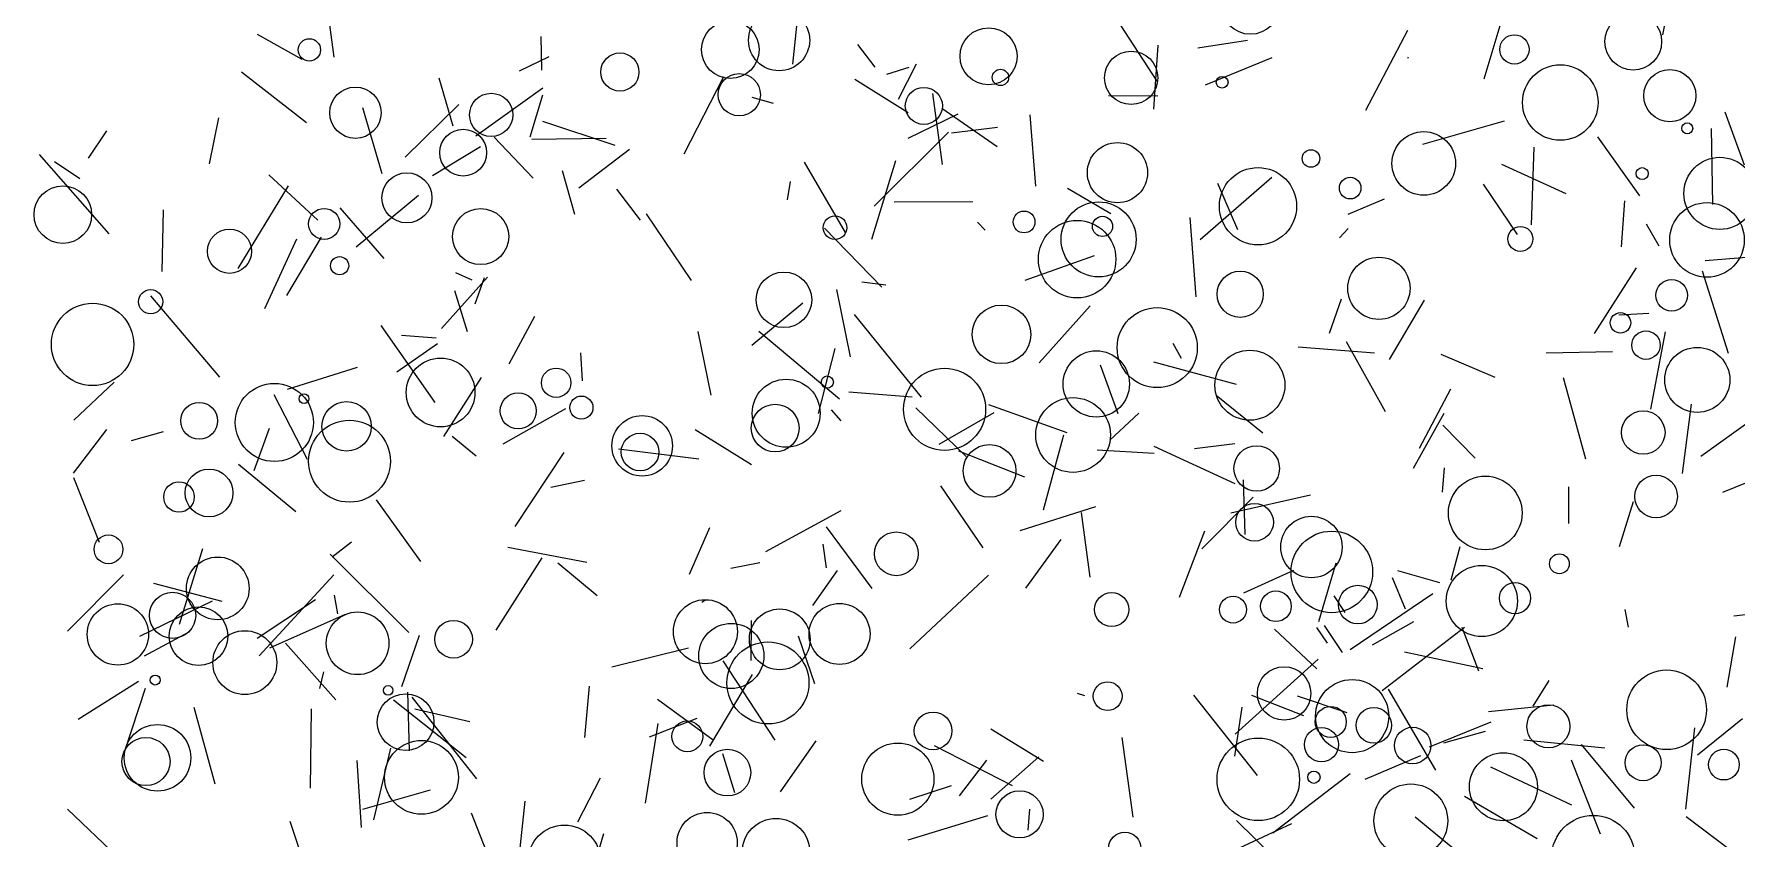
# Model space of a CAD drawing. Header units: millimetres. Extents: x -15 to 2017, y -16 to 2019.
# Drawn here: x -6.6 to 402.2, y 592.2 to 785.3 of the extents above; entities that cross this region are included whole.
import ezdxf

# ---------------------------------------------------------------- set-up
doc = ezdxf.new("R2010")
doc.units = ezdxf.units.MM

msp = doc.modelspace()

# ---------------------------------------------------------------- linework, layer by layer
at = {"color": 59}
msp.add_line((62.87, 798.6), (65.37, 779.77), dxfattribs=at)
at = {"color": 218}
for p, q in [((175.53, 778.11), (177.51, 797.27)), ((361.15, 747.01), (345.73, 754.03))]:
    msp.add_line(p, q, dxfattribs=at)
at = {"color": 53}
for p, q in [((384.39, 785.11), (386.85, 797.78)), ((297.1, 581.82), (282.02, 596.62))]:
    msp.add_line(p, q, dxfattribs=at)
at = {"color": 165}
for p, q in [((341.53, 774.56), (347.24, 793.82)), ((83.03, 627.39), (83.4, 613.31)), ((156.43, 615.85), (143.04, 625.62))]:
    msp.add_line(p, q, dxfattribs=at)
at = {"color": 148}
for p, q in [((253.07, 789.13), (262.92, 773.99)), ((399.27, 766.66), (403.93, 753.91)), ((344.18, 702.88), (331.19, 708.42)), ((354.25, 592.22), (336.81, 602.33))]:
    msp.add_line(p, q, dxfattribs=at)
at = {"color": 68}
for p, q in [((46.91, 785.3), (57.68, 779.28)), ((213.64, 761.64), (224.69, 762.99))]:
    msp.add_line(p, q, dxfattribs=at)
at = {"color": 86}
for p, q in [((323.12, 786.16), (313.01, 766.95)), ((65.81, 625.57), (53.71, 639.14)), ((74.93, 596.78), (79.04, 613.92))]:
    msp.add_line(p, q, dxfattribs=at)
at = {"color": 146}
for p, q in [((115.31, 776.63), (115.1, 784.76)), ((306.81, 736.44), (308.88, 738.64)), ((392.69, 612.34), (403.5, 621.03))]:
    msp.add_line(p, q, dxfattribs=at)
at = {"color": 253}
msp.add_line((195.34, 777.36), (191.18, 782.8), dxfattribs=at)
at = {"color": 155}
for p, q in [((263.15, 782.63), (262.16, 767.3)), ((284.1, 665.24), (283.75, 678.36)), ((230.15, 666.21), (248.25, 671.95))]:
    msp.add_line(p, q, dxfattribs=at)
at = {"color": 246}
msp.add_line((272.76, 781.99), (284.66, 783.81), dxfattribs=at)
at = {"color": 83}
msp.add_line((117, 779.88), (109.81, 776.39), dxfattribs=at)
at = {"color": 206}
for p, q in [((198.09, 775.72), (203.43, 777.37)), ((234.68, 706.44), (246.88, 720.1)), ((333.44, 700.13), (325.88, 685.85))]:
    msp.add_line(p, q, dxfattribs=at)
at = {"color": 223}
msp.add_line((200.91, 769.72), (205.2, 778.19), dxfattribs=at)
at = {"color": 71}
msp.add_line((290.52, 779.6), (274.53, 773.01), dxfattribs=at)
at = {"color": 81}
for p, q in [((323.22, 779.75), (323.11, 779.41)), ((329.22, 651.01), (309.33, 637.56))]:
    msp.add_line(p, q, dxfattribs=at)
at = {"color": 222}
msp.add_line((58.82, 763.99), (43.19, 776.17), dxfattribs=at)
at = {"color": 176}
msp.add_line((93.96, 763.17), (90.62, 774.69), dxfattribs=at)
at = {"color": 112}
msp.add_line((158.86, 775.06), (149.4, 756.47), dxfattribs=at)
at = {"color": 70}
msp.add_line((203.25, 766.42), (190.41, 774.4), dxfattribs=at)
at = {"color": 93}
for p, q in [((99.4, 760.86), (115.53, 772.42)), ((186.01, 724.01), (189.31, 707.87)), ((203.25, 591.94), (222.34, 597.78))]:
    msp.add_line(p, q, dxfattribs=at)
at = {"color": 123}
msp.add_line((115.41, 770.67), (112.37, 760.54), dxfattribs=at)
at = {"color": 201}
msp.add_line((165.69, 770.14), (170.79, 768.76), dxfattribs=at)
at = {"color": 162}
for p, q in [((211.43, 754.03), (209.18, 771.05)), ((266.74, 711.13), (268.8, 707.52)), ((97.14, 611.65), (79.7, 625.46))]:
    msp.add_line(p, q, dxfattribs=at)
at = {"color": 161}
msp.add_line((263.19, 770.41), (251.34, 770.49), dxfattribs=at)
at = {"color": 98}
for p, q in [((37.7, 765.18), (35.46, 754.15)), ((70.89, 610.96), (71.93, 594.93))]:
    msp.add_line(p, q, dxfattribs=at)
at = {"color": 239}
for p, q in [((72.26, 767.66), (76.9, 751.81)), ((190.24, 718.02), (206.32, 698.17))]:
    msp.add_line(p, q, dxfattribs=at)
at = {"color": 69}
for p, q in [((95.38, 768.44), (82.47, 755.79)), ((212.94, 761.74), (195.06, 744)), ((401.46, 645.72), (413.31, 647.08)), ((245.66, 626.52), (243.91, 627.08))]:
    msp.add_line(p, q, dxfattribs=at)
at = {"color": 230}
msp.add_line((215.12, 766.09), (203.11, 760.21), dxfattribs=at)
at = {"color": 185}
for p, q in [((211.32, 767.49), (224.6, 758.33)), ((361.84, 667.86), (361.82, 676.66))]:
    msp.add_line(p, q, dxfattribs=at)
at = {"color": 58}
for p, q in [((233.84, 748.81), (232.52, 765.89)), ((112.86, 760.07), (130.73, 760.29)), ((54.21, 700.12), (71, 705.35)), ((331.6, 691.46), (339.36, 683.56)), ((10.8, 690.4), (2.77, 679.91))]:
    msp.add_line(p, q, dxfattribs=at)
at = {"color": 143}
for p, q in [((326.8, 758.91), (346.39, 764.51)), ((262.24, 686.42), (281.66, 677.43))]:
    msp.add_line(p, q, dxfattribs=at)
at = {"color": 113}
for p, q in [((10.76, 762.06), (6.38, 755.56)), ((54.35, 748.92), (42.31, 729.09)), ((271.97, 685.88), (281.68, 687.04))]:
    msp.add_line(p, q, dxfattribs=at)
at = {"color": 55}
msp.add_line((113.23, 750.75), (103.8, 760.57), dxfattribs=at)
at = {"color": 82}
msp.add_line((132.92, 758.55), (115.55, 764.29), dxfattribs=at)
at = {"color": 207}
for p, q in [((368.72, 760.65), (378.76, 746.5)), ((383.53, 734.44), (380.44, 739.69)), ((2.91, 692.63), (12.59, 701.79))]:
    msp.add_line(p, q, dxfattribs=at)
at = {"color": 187}
for p, q in [((395.98, 762.65), (396.28, 744.4)), ((203.62, 637.8), (222.53, 655.45)), ((281.75, 617.3), (301.62, 635.3)), ((98, 620.25), (84.81, 623.33))]:
    msp.add_line(p, q, dxfattribs=at)
at = {"color": 94}
for p, q in [((11.45, 737.4), (-5.33, 756.4)), ((125.02, 702.11), (124.64, 708.79)), ((262.16, 706.64), (281.94, 701.28)), ((254.49, 616.48), (257.13, 597.35))]:
    msp.add_line(p, q, dxfattribs=at)
at = {"color": 195}
msp.add_line((100.57, 758.21), (89.04, 751.28), dxfattribs=at)
at = {"color": 151}
for p, q in [((136.33, 757.61), (124.16, 748.35)), ((31.74, 623.77), (36.77, 605.38))]:
    msp.add_line(p, q, dxfattribs=at)
at = {"color": 47}
for p, q in [((352.88, 739.56), (353.54, 758.15)), ((120.17, 752.56), (123.09, 742.06)), ((341.27, 749.3), (349.43, 737.22)), ((88.5, 603.88), (72.21, 599.24))]:
    msp.add_line(p, q, dxfattribs=at)
at = {"color": 141}
msp.add_line((4.38, 750.6), (-1.7, 754.61), dxfattribs=at)
at = {"color": 156}
msp.add_line((188.22, 737.73), (178.37, 754.6), dxfattribs=at)
at = {"color": 190}
msp.add_line((194.47, 736.1), (200.3, 754.94), dxfattribs=at)
at = {"color": 136}
for p, q in [((49.74, 751.51), (61.53, 740.68)), ((38, 702.99), (21.45, 722.48))]:
    msp.add_line(p, q, dxfattribs=at)
at = {"color": 36}
for p, q in [((133.24, 748.11), (138.89, 740.63)), ((46.92, 640.34), (60.94, 649.64))]:
    msp.add_line(p, q, dxfattribs=at)
at = {"color": 9}
for p, q in [((174.26, 745.53), (174.96, 749.89)), ((335.64, 662.27), (333.47, 654.29))]:
    msp.add_line(p, q, dxfattribs=at)
at = {"color": 35}
msp.add_line((241.51, 748.29), (251.91, 742.29), dxfattribs=at)
at = {"color": 212}
msp.add_line((290.53, 750.89), (273.34, 735.92), dxfattribs=at)
at = {"color": 221}
for p, q in [((277.49, 749.54), (282.32, 738.42)), ((407.7, 584.15), (389.99, 597.46))]:
    msp.add_line(p, q, dxfattribs=at)
at = {"color": 144}
for p, q in [((85.71, 746.61), (70.68, 734.17)), ((24.38, 689.84), (16.7, 687.66))]:
    msp.add_line(p, q, dxfattribs=at)
at = {"color": 245}
for p, q in [((199.83, 745.02), (218.73, 745.15)), ((160.63, 657.13), (167.6, 658.48))]:
    msp.add_line(p, q, dxfattribs=at)
at = {"color": 87}
msp.add_line((317.49, 745.7), (308.81, 742.05), dxfattribs=at)
at = {"color": 4}
for p, q in [((375.17, 745.28), (374.38, 734.29)), ((172.56, 603.44), (181.1, 615.67))]:
    msp.add_line(p, q, dxfattribs=at)
at = {"color": 133}
msp.add_line((24.13, 728.32), (24.48, 743.13), dxfattribs=at)
at = {"color": 21}
for p, q in [((66.82, 743.61), (77.32, 731.49)), ((341.19, 633), (322.38, 636.99))]:
    msp.add_line(p, q, dxfattribs=at)
at = {"color": 227}
msp.add_line((140.3, 742.2), (151.11, 726.21), dxfattribs=at)
at = {"color": 62}
msp.add_line((219.89, 740.15), (221.69, 738.29), dxfattribs=at)
at = {"color": 147}
for p, q in [((272.38, 722.23), (270.93, 741.27)), ((28.32, 643.74), (33.93, 661.87)), ((232.33, 599.33), (231.99, 594.28))]:
    msp.add_line(p, q, dxfattribs=at)
at = {"color": 142}
for p, q in [((56.36, 736.12), (48.7, 719.38)), ((107.11, 662.19), (126.09, 658.56))]:
    msp.add_line(p, q, dxfattribs=at)
at = {"color": 152}
msp.add_line((62.31, 736.6), (53.95, 722.61), dxfattribs=at)
at = {"color": 164}
for p, q in [((196.92, 724.56), (183.12, 738.72)), ((186.73, 697.7), (167.37, 713.9))]:
    msp.add_line(p, q, dxfattribs=at)
at = {"color": 205}
msp.add_line((231.29, 726.28), (247.94, 732.19), dxfattribs=at)
at = {"color": 106}
msp.add_line((394.59, 731), (404.45, 731.8), dxfattribs=at)
at = {"color": 121}
msp.add_line((94.59, 728.07), (98.51, 726.32), dxfattribs=at)
at = {"color": 109}
for p, q in [((378, 729.18), (367.93, 713.49)), ((249.32, 705.91), (253.54, 694.23))]:
    msp.add_line(p, q, dxfattribs=at)
at = {"color": 64}
for p, q in [((393.83, 728.52), (400.08, 708.76)), ((389.93, 599.34), (392.1, 618.83))]:
    msp.add_line(p, q, dxfattribs=at)
at = {"color": 184}
msp.add_line((102.23, 726.95), (91.16, 714.65), dxfattribs=at)
at = {"color": 226}
for p, q in [((97.42, 713.85), (94.39, 723.73)), ((331.85, 694.25), (324.43, 681.08))]:
    msp.add_line(p, q, dxfattribs=at)
at = {"color": 236}
for p, q in [((99.24, 720.61), (101.49, 726.92)), ((49.79, 690.64), (46.13, 680.49))]:
    msp.add_line(p, q, dxfattribs=at)
at = {"color": 3}
msp.add_line((197.84, 725.02), (192.14, 725.78), dxfattribs=at)
at = {"color": 140}
msp.add_line((177.91, 720.76), (165.72, 710.61), dxfattribs=at)
at = {"color": 170}
for p, q in [((307.18, 721.66), (304.28, 713.44)), ((183.66, 657.25), (182.84, 662.91)), ((165.53, 644.6), (165.46, 635.01))]:
    msp.add_line(p, q, dxfattribs=at)
at = {"color": 97}
for p, q in [((327.1, 721.43), (318.67, 707.21)), ((75.49, 673.53), (86.15, 658.77))]:
    msp.add_line(p, q, dxfattribs=at)
at = {"color": 179}
for p, q in [((107.41, 706.2), (113.63, 717.63)), ((223.78, 694.43), (210.6, 686.81)), ((318.43, 628.09), (329.85, 608.66))]:
    msp.add_line(p, q, dxfattribs=at)
at = {"color": 31}
for p, q in [((373.83, 717.91), (381.01, 718.37)), ((130.12, 593.37), (126.55, 581.4))]:
    msp.add_line(p, q, dxfattribs=at)
at = {"color": 18}
msp.add_line((76.6, 715.35), (89.56, 696.89), dxfattribs=at)
at = {"color": 127}
msp.add_line((81.58, 713.04), (89.94, 712.45), dxfattribs=at)
at = {"color": 171}
msp.add_line((152.75, 713.93), (155.82, 698.64), dxfattribs=at)
at = {"color": 211}
for p, q in [((317.82, 694.66), (308.44, 711.45)), ((240.52, 689.02), (235.65, 671.09))]:
    msp.add_line(p, q, dxfattribs=at)
at = {"color": 6}
for p, q in [((381.48, 695.27), (385.02, 713.88)), ((251.66, 687.83), (258.59, 694.35))]:
    msp.add_line(p, q, dxfattribs=at)
at = {"color": 145}
msp.add_line((90.27, 710.97), (80.49, 704.2), dxfattribs=at)
at = {"color": 255}
msp.add_line((185.64, 709.87), (181.63, 694.25), dxfattribs=at)
at = {"color": 111}
msp.add_line((296.84, 710.29), (315.15, 708.81), dxfattribs=at)
at = {"color": 22}
for p, q in [((372.32, 709.06), (356.37, 708.75)), ((59.05, 683.25), (51.04, 698.76))]:
    msp.add_line(p, q, dxfattribs=at)
at = {"color": 177}
for p, q in [((91.75, 688.74), (100.78, 702.87)), ((61.98, 628.29), (62.91, 632.23)), ((158.68, 612.66), (161.53, 603.27)), ((234.61, 611.87), (223.1, 601.69)), ((343.04, 609.49), (362.49, 600.32))]:
    msp.add_line(p, q, dxfattribs=at)
at = {"color": 166}
msp.add_line((189.01, 699.49), (204.22, 698.22), dxfattribs=at)
at = {"color": 182}
msp.add_line((365.9, 683.3), (360.57, 702.85), dxfattribs=at)
at = {"color": 75}
msp.add_line((106, 686.96), (121.04, 695.42), dxfattribs=at)
at = {"color": 198}
msp.add_line((184.73, 695.1), (187.06, 692.51), dxfattribs=at)
at = {"color": 30}
msp.add_line((205.08, 695.59), (217.15, 683.95), dxfattribs=at)
at = {"color": 150}
msp.add_line((241.43, 689.6), (222.6, 696.36), dxfattribs=at)
at = {"color": 178}
msp.add_line((277.13, 698.67), (288.39, 689.58), dxfattribs=at)
at = {"color": 92}
msp.add_line((391.19, 696.47), (389.04, 679.88), dxfattribs=at)
at = {"color": 238}
msp.add_line((393.5, 684.01), (406.26, 693.11), dxfattribs=at)
at = {"color": 135}
msp.add_line((93.77, 688.83), (99.5, 684.08), dxfattribs=at)
at = {"color": 160}
for p, q in [((165.58, 681.9), (152.08, 690.34)), ((150.77, 655.71), (155.6, 666.9))]:
    msp.add_line(p, q, dxfattribs=at)
at = {"color": 199}
for p, q in [((108.87, 667.18), (120.63, 684.92)), ((244.79, 670.46), (246.83, 654.99))]:
    msp.add_line(p, q, dxfattribs=at)
at = {"color": 104}
for p, q in [((133.68, 685.75), (153.01, 683.37)), ((1.38, 599.31), (13.48, 587.79))]:
    msp.add_line(p, q, dxfattribs=at)
at = {"color": 61}
msp.add_line((215.33, 685.33), (231.13, 679.09), dxfattribs=at)
at = {"color": 80}
for p, q in [((248.62, 685.53), (262.28, 684.75)), ((1.38, 642.06), (14.85, 655.57))]:
    msp.add_line(p, q, dxfattribs=at)
at = {"color": 200}
msp.add_line((2.87, 678.92), (9, 663.37), dxfattribs=at)
at = {"color": 242}
for p, q in [((56.2, 670.69), (42.44, 682)), ((401.86, 640.63), (399.78, 628.55))]:
    msp.add_line(p, q, dxfattribs=at)
at = {"color": 119}
for p, q in [((331.94, 681.22), (331.39, 675.39)), ((60.7, 578.72), (54.83, 596.34))]:
    msp.add_line(p, q, dxfattribs=at)
at = {"color": 240}
for p, q in [((398.82, 675.37), (414.42, 681.75)), ((59.77, 604.37), (59.95, 623.42))]:
    msp.add_line(p, q, dxfattribs=at)
at = {"color": 49}
msp.add_line((125.51, 678.19), (117.41, 676.48), dxfattribs=at)
at = {"color": 154}
msp.add_line((221.22, 661.99), (211.09, 676.91), dxfattribs=at)
at = {"color": 78}
msp.add_line((299.8, 674.63), (280.67, 670.32), dxfattribs=at)
at = {"color": 51}
msp.add_line((187.07, 670.93), (168.96, 661.07), dxfattribs=at)
at = {"color": 110}
msp.add_line((273.7, 661.79), (286.06, 674.16), dxfattribs=at)
at = {"color": 105}
msp.add_line((373.96, 662.35), (377.38, 673.17), dxfattribs=at)
at = {"color": 2}
for p, q in [((194.56, 652.25), (183.64, 667.07)), ((301.22, 642.89), (303.84, 639.15))]:
    msp.add_line(p, q, dxfattribs=at)
at = {"color": 37}
msp.add_line((64.97, 659.86), (69.59, 663.47), dxfattribs=at)
at = {"color": 126}
msp.add_line((231.44, 652.31), (239.97, 664.04), dxfattribs=at)
at = {"color": 180}
msp.add_line((274.36, 666.03), (268.27, 650.1), dxfattribs=at)
at = {"color": 138}
msp.add_line((83.37, 641.7), (64.49, 660.48), dxfattribs=at)
at = {"color": 233}
for p, q in [((115.3, 659.66), (104.22, 642.24)), ((305.41, 650.51), (308.05, 646.53))]:
    msp.add_line(p, q, dxfattribs=at)
at = {"color": 46}
msp.add_line((119.09, 658.39), (128.6, 650.55), dxfattribs=at)
at = {"color": 15}
msp.add_line((301.83, 644.31), (306, 658.4), dxfattribs=at)
at = {"color": 24}
for p, q in [((65.33, 655.56), (47.4, 636.12)), ((126.63, 628.79), (125.52, 616.52))]:
    msp.add_line(p, q, dxfattribs=at)
at = {"color": 42}
for p, q in [((180.36, 648.15), (186.3, 656.61)), ((336.82, 642.89), (317.05, 627.72))]:
    msp.add_line(p, q, dxfattribs=at)
at = {"color": 13}
for p, q in [((283.84, 651.2), (295.82, 656.66)), ((340.2, 632.42), (336.19, 642.87)), ((342.55, 622.76), (358.24, 624.38))]:
    msp.add_line(p, q, dxfattribs=at)
at = {"color": 196}
for p, q in [((319.4, 654.87), (322.51, 647.38)), ((301.37, 632.98), (291.19, 642.52)), ((281.6, 589.49), (295.31, 595.83))]:
    msp.add_line(p, q, dxfattribs=at)
at = {"color": 38}
for p, q in [((330.83, 653.66), (320.79, 656.54)), ((328.39, 614.29), (343.19, 620.23))]:
    msp.add_line(p, q, dxfattribs=at)
at = {"color": 254}
msp.add_line((22.09, 653.54), (38.49, 649.19), dxfattribs=at)
at = {"color": 149}
msp.add_line((66.33, 646.16), (65.53, 650.7), dxfattribs=at)
at = {"color": 183}
msp.add_line((36.15, 649.22), (18.69, 640.73), dxfattribs=at)
at = {"color": 232}
msp.add_line((68.07, 646.03), (49.94, 637.92), dxfattribs=at)
at = {"color": 231}
for p, q in [((154.4, 649.38), (153.7, 648.92)), ((176.84, 640.89), (180.74, 629.44))]:
    msp.add_line(p, q, dxfattribs=at)
at = {"color": 247}
msp.add_line((375.26, 647.25), (376.1, 642.96), dxfattribs=at)
at = {"color": 249}
msp.add_line((303.1, 643.39), (307.43, 636.91), dxfattribs=at)
at = {"color": 1}
msp.add_line((314.73, 638.76), (324.59, 644.38), dxfattribs=at)
at = {"color": 167}
msp.add_line((30.51, 641.75), (19.82, 635.99), dxfattribs=at)
at = {"color": 186}
msp.add_line((85.82, 640.98), (81.6, 628.68), dxfattribs=at)
at = {"color": 114}
msp.add_line((132.12, 633.46), (150.47, 638.01), dxfattribs=at)
at = {"color": 56}
msp.add_line((158.71, 634.93), (171.19, 615.9), dxfattribs=at)
at = {"color": 235}
msp.add_line((3.95, 620.93), (18.43, 630.02), dxfattribs=at)
at = {"color": 29}
msp.add_line((165.81, 631.66), (155.51, 614.46), dxfattribs=at)
at = {"color": 40}
msp.add_line((353.28, 624.04), (357.13, 630.22), dxfattribs=at)
at = {"color": 229}
msp.add_line((15.2, 613.24), (20.13, 628.35), dxfattribs=at)
at = {"color": 215}
msp.add_line((99.7, 606.58), (84.16, 626.15), dxfattribs=at)
at = {"color": 91}
msp.add_line((287.07, 607.39), (271.78, 626.66), dxfattribs=at)
at = {"color": 194}
msp.add_line((298.2, 621.74), (285.73, 626.58), dxfattribs=at)
at = {"color": 45}
for p, q in [((308.64, 622.39), (296.67, 626.42)), ((98.33, 598.46), (104.55, 582.6))]:
    msp.add_line(p, q, dxfattribs=at)
at = {"color": 124}
for p, q in [((283.35, 623.78), (281.56, 612.06)), ((290.75, 593.59), (309.34, 607.89))]:
    msp.add_line(p, q, dxfattribs=at)
at = {"color": 203}
msp.add_line((140.18, 600.76), (143.18, 619.83), dxfattribs=at)
at = {"color": 163}
msp.add_line((141.16, 616.67), (152.61, 621.18), dxfattribs=at)
at = {"color": 131}
for p, q in [((235.72, 610.76), (223.05, 618.5)), ((362.41, 611.11), (369.39, 593.39))]:
    msp.add_line(p, q, dxfattribs=at)
at = {"color": 74}
for p, q in [((331.85, 615.22), (341.8, 617.99)), ((377.57, 599.56), (364.88, 614.85))]:
    msp.add_line(p, q, dxfattribs=at)
at = {"color": 175}
msp.add_line((209.5, 614.6), (228.21, 605.01), dxfattribs=at)
at = {"color": 132}
msp.add_line((351.04, 615.97), (370.48, 614.06), dxfattribs=at)
at = {"color": 107}
msp.add_line((215.56, 602.52), (222.09, 611.08), dxfattribs=at)
at = {"color": 41}
msp.add_line((312.95, 606.5), (326.29, 612.17), dxfattribs=at)
at = {"color": 116}
msp.add_line((129.27, 606.72), (123.81, 596.15), dxfattribs=at)
at = {"color": 216}
msp.add_line((111.2, 601.23), (109.34, 583.93), dxfattribs=at)
at = {"color": 26}
msp.add_line((213.56, 604.87), (203.51, 601.6), dxfattribs=at)
at = {"color": 79}
msp.add_line((341.66, 583.62), (324.94, 597.37), dxfattribs=at)
at = {"color": 2}
msp.add_circle((285.38, 792.27), 7.01, dxfattribs=at)
at = {"color": 229}
msp.add_circle((172.24, 783.83), 7.34, dxfattribs=at)
at = {"color": 201}
for centre, radius in [((377.29, 783.5), 6.82), ((398.1, 747.08), 8.66)]:
    msp.add_circle(centre, radius, dxfattribs=at)
at = {"color": 108}
msp.add_circle((160.53, 781.57), 6.93, dxfattribs=at)
at = {"color": 212}
msp.add_circle((222.54, 779.97), 6.85, dxfattribs=at)
at = {"color": 83}
msp.add_circle((348.76, 781.63), 3.51, dxfattribs=at)
at = {"color": 16}
for centre, radius in [((59.48, 781.51), 2.68), ((32.85, 640.83), 7.05)]:
    msp.add_circle(centre, radius, dxfattribs=at)
at = {"color": 226}
msp.add_circle((256.76, 774.81), 6.4, dxfattribs=at)
at = {"color": 84}
msp.add_circle((134.02, 776.2), 4.58, dxfattribs=at)
at = {"color": 239}
for centre, radius in [((225.39, 774.9), 1.96), ((304.66, 620.23), 3.73)]:
    msp.add_circle(centre, radius, dxfattribs=at)
at = {"color": 134}
msp.add_circle((359.77, 768.88), 9.07, dxfattribs=at)
at = {"color": 178}
msp.add_circle((386.08, 770.52), 6.26, dxfattribs=at)
at = {"color": 163}
for centre, radius in [((162.67, 770.75), 5.07), ((172.39, 640.06), 7.29)]:
    msp.add_circle(centre, radius, dxfattribs=at)
at = {"color": 6}
for centre, radius in [((278.6, 773.75), 1.41), ((150.22, 616.77), 3.7)]:
    msp.add_circle(centre, radius, dxfattribs=at)
at = {"color": 166}
for centre, radius in [((70.53, 766.44), 6.16), ((13.5, 641.24), 7.36)]:
    msp.add_circle(centre, radius, dxfattribs=at)
at = {"color": 11}
msp.add_circle((103.13, 765.91), 5.19, dxfattribs=at)
at = {"color": 248}
msp.add_circle((206.99, 768.07), 4.45, dxfattribs=at)
at = {"color": 44}
for centre, radius in [((96.39, 756.86), 5.62), ((82.59, 620.19), 6.8)]:
    msp.add_circle(centre, radius, dxfattribs=at)
at = {"color": 59}
msp.add_circle((327, 754.27), 7.63, dxfattribs=at)
at = {"color": 206}
msp.add_circle((390.26, 762.68), 1.32, dxfattribs=at)
at = {"color": 109}
for centre, radius in [((253.47, 752.05), 7.23), ((183.81, 701.8), 1.46)]:
    msp.add_circle(centre, radius, dxfattribs=at)
at = {"color": 106}
for centre, radius in [((299.92, 755.44), 2.11), ((324.32, 614.58), 4.38)]:
    msp.add_circle(centre, radius, dxfattribs=at)
at = {"color": 146}
for centre, radius in [((287.21, 743.99), 9.28), ((35.39, 675.19), 5.74)]:
    msp.add_circle(centre, radius, dxfattribs=at)
at = {"color": 254}
msp.add_circle((379.44, 751.83), 1.44, dxfattribs=at)
at = {"color": 125}
msp.add_circle((0.29, 741.99), 6.91, dxfattribs=at)
at = {"color": 130}
for centre, radius in [((82.9, 746.01), 6.01), ((263.01, 710.07), 9.61), ((285.26, 701.04), 8.4)]:
    msp.add_circle(centre, radius, dxfattribs=at)
at = {"color": 113}
for centre, radius in [((309.34, 748.34), 2.59), ((86.38, 606.94), 8.86)]:
    msp.add_circle(centre, radius, dxfattribs=at)
at = {"color": 191}
msp.add_circle((248.95, 736.04), 9.01, dxfattribs=at)
at = {"color": 5}
msp.add_circle((395, 735.91), 8.95, dxfattribs=at)
at = {"color": 66}
msp.add_circle((63.03, 739.75), 3.73, dxfattribs=at)
at = {"color": 70}
msp.add_circle((100.6, 736.72), 6.74, dxfattribs=at)
at = {"color": 12}
msp.add_circle((185.67, 738.85), 2.84, dxfattribs=at)
at = {"color": 238}
for centre, radius in [((231.05, 740.22), 2.62), ((399.05, 609.99), 3.68)]:
    msp.add_circle(centre, radius, dxfattribs=at)
at = {"color": 216}
for centre, radius in [((243.78, 731.29), 9.3), ((248.39, 701.34), 7.96)]:
    msp.add_circle(centre, radius, dxfattribs=at)
at = {"color": 128}
msp.add_circle((249.87, 739.16), 2.42, dxfattribs=at)
at = {"color": 222}
msp.add_circle((40.29, 733.18), 5.3, dxfattribs=at)
at = {"color": 195}
msp.add_circle((350.2, 736.16), 2.99, dxfattribs=at)
at = {"color": 233}
for centre, radius in [((66.73, 729.72), 2.18), ((69.11, 682.8), 9.83), ((255.23, 589.94), 3.87)]:
    msp.add_circle(centre, radius, dxfattribs=at)
at = {"color": 126}
msp.add_circle((316.24, 724.3), 7.47, dxfattribs=at)
at = {"color": 20}
msp.add_circle((173.4, 721.53), 6.67, dxfattribs=at)
at = {"color": 255}
msp.add_circle((282.93, 722.86), 5.55, dxfattribs=at)
at = {"color": 190}
for centre, radius in [((21.37, 721.08), 2.9), ((382.76, 674.34), 5.12)]:
    msp.add_circle(centre, radius, dxfattribs=at)
at = {"color": 99}
msp.add_circle((386.52, 722.62), 3.78, dxfattribs=at)
at = {"color": 240}
msp.add_circle((7.44, 710.84), 9.89, dxfattribs=at)
at = {"color": 142}
msp.add_circle((225.61, 713.25), 7.03, dxfattribs=at)
at = {"color": 140}
msp.add_circle((374.22, 716.01), 2.46, dxfattribs=at)
at = {"color": 157}
msp.add_circle((380.35, 710.66), 3.42, dxfattribs=at)
at = {"color": 55}
msp.add_circle((90.98, 699.3), 8.25, dxfattribs=at)
at = {"color": 214}
msp.add_circle((392.67, 702.32), 7.81, dxfattribs=at)
at = {"color": 138}
for centre, radius in [((118.72, 701.63), 3.53), ((291.51, 648), 3.67)]:
    msp.add_circle(centre, radius, dxfattribs=at)
at = {"color": 61}
msp.add_circle((211.97, 695.27), 9.86, dxfattribs=at)
at = {"color": 8}
msp.add_circle((51.07, 692.11), 9.37, dxfattribs=at)
at = {"color": 33}
msp.add_circle((109.63, 694.87), 4.33, dxfattribs=at)
at = {"color": 220}
msp.add_circle((173.94, 694.32), 8.16, dxfattribs=at)
at = {"color": 155}
for centre, radius in [((33.03, 692.5), 4.42), ((286.9, 681.07), 5.46)]:
    msp.add_circle(centre, radius, dxfattribs=at)
at = {"color": 131}
msp.add_circle((58.19, 697.81), 1.19, dxfattribs=at)
at = {"color": 170}
msp.add_circle((68.41, 691.17), 5.94, dxfattribs=at)
at = {"color": 42}
msp.add_circle((124.78, 695.67), 2.77, dxfattribs=at)
at = {"color": 241}
msp.add_circle((171.3, 690.75), 5.73, dxfattribs=at)
at = {"color": 116}
msp.add_circle((242.82, 689.1), 8.97, dxfattribs=at)
at = {"color": 202}
msp.add_circle((139.36, 686.5), 7.27, dxfattribs=at)
at = {"color": 105}
for centre, radius in [((379.7, 689.69), 5.22), ((315.01, 619.43), 4.26), ((120.7, 586.74), 8.75)]:
    msp.add_circle(centre, radius, dxfattribs=at)
at = {"color": 176}
msp.add_circle((138.86, 685.01), 4.51, dxfattribs=at)
at = {"color": 49}
msp.add_circle((222.77, 680.48), 6.33, dxfattribs=at)
at = {"color": 221}
msp.add_circle((341.77, 670.39), 8.84, dxfattribs=at)
at = {"color": 173}
msp.add_circle((28.17, 674.22), 3.66, dxfattribs=at)
at = {"color": 183}
msp.add_circle((286.39, 668.16), 4.52, dxfattribs=at)
at = {"color": 74}
msp.add_circle((300.04, 662.21), 7.37, dxfattribs=at)
at = {"color": 9}
msp.add_circle((11.25, 661.67), 3.45, dxfattribs=at)
at = {"color": 175}
msp.add_circle((200.4, 660.59), 5.25, dxfattribs=at)
at = {"color": 154}
msp.add_circle((304.93, 656.24), 9.79, dxfattribs=at)
at = {"color": 68}
msp.add_circle((37.48, 652.29), 7.53, dxfattribs=at)
at = {"color": 148}
for centre, radius in [((359.56, 658.19), 2.38), ((26.64, 645.82), 5.54)]:
    msp.add_circle(centre, radius, dxfattribs=at)
at = {"color": 27}
msp.add_circle((340.94, 649.26), 8.54, dxfattribs=at)
at = {"color": 153}
msp.add_circle((252.09, 647.21), 4.1, dxfattribs=at)
at = {"color": 67}
msp.add_circle((281.22, 647.2), 3.23, dxfattribs=at)
at = {"color": 53}
msp.add_circle((311.18, 648.4), 4.63, dxfattribs=at)
at = {"color": 31}
msp.add_circle((348.91, 649.95), 3.74, dxfattribs=at)
at = {"color": 93}
msp.add_circle((71.06, 639.11), 7.52, dxfattribs=at)
at = {"color": 208}
msp.add_circle((154.54, 641.9), 7.68, dxfattribs=at)
at = {"color": 168}
msp.add_circle((186.75, 641.37), 7.32, dxfattribs=at)
at = {"color": 141}
msp.add_circle((43.98, 634.47), 7.67, dxfattribs=at)
at = {"color": 22}
msp.add_circle((94.09, 640.09), 4.53, dxfattribs=at)
at = {"color": 50}
for centre, radius in [((160.76, 636.08), 7.82), ((379.67, 610.46), 4.32)]:
    msp.add_circle(centre, radius, dxfattribs=at)
at = {"color": 43}
msp.add_circle((169.56, 629.61), 9.84, dxfattribs=at)
at = {"color": 204}
msp.add_circle((22.47, 630.3), 1.2, dxfattribs=at)
at = {"color": 54}
msp.add_circle((251.11, 626.41), 3.45, dxfattribs=at)
at = {"color": 121}
msp.add_circle((293.48, 627.08), 6.41, dxfattribs=at)
at = {"color": 185}
msp.add_circle((309.81, 621.63), 8.78, dxfattribs=at)
at = {"color": 57}
msp.add_circle((385.31, 623.15), 9.56, dxfattribs=at)
at = {"color": 110}
msp.add_circle((78.39, 627.81), 1.15, dxfattribs=at)
at = {"color": 75}
msp.add_circle((209.21, 618.09), 4.52, dxfattribs=at)
at = {"color": 243}
msp.add_circle((356.93, 619.18), 5.16, dxfattribs=at)
at = {"color": 80}
msp.add_circle((23.02, 611.62), 7.99, dxfattribs=at)
at = {"color": 81}
msp.add_circle((302.46, 614.79), 4.11, dxfattribs=at)
at = {"color": 15}
msp.add_circle((20.25, 610.74), 5.77, dxfattribs=at)
at = {"color": 18}
msp.add_circle((159.83, 608.08), 5.61, dxfattribs=at)
at = {"color": 135}
for centre, radius in [((200.74, 606.52), 8.66), ((287.28, 606.46), 9.9)]:
    msp.add_circle(centre, radius, dxfattribs=at)
at = {"color": 37}
msp.add_circle((346.12, 604.68), 8.16, dxfattribs=at)
at = {"color": 103}
msp.add_circle((300.62, 606.98), 1.48, dxfattribs=at)
at = {"color": 91}
msp.add_circle((323.9, 596.5), 8.85, dxfattribs=at)
at = {"color": 152}
msp.add_circle((229.97, 598.06), 5.66, dxfattribs=at)
at = {"color": 224}
msp.add_circle((154.97, 591.29), 7.23, dxfattribs=at)
at = {"color": 102}
msp.add_circle((171.5, 588.97), 8.12, dxfattribs=at)
at = {"color": 71}
msp.add_circle((367.7, 587.85), 9.97, dxfattribs=at)

doc.saveas('drawing.dxf')
